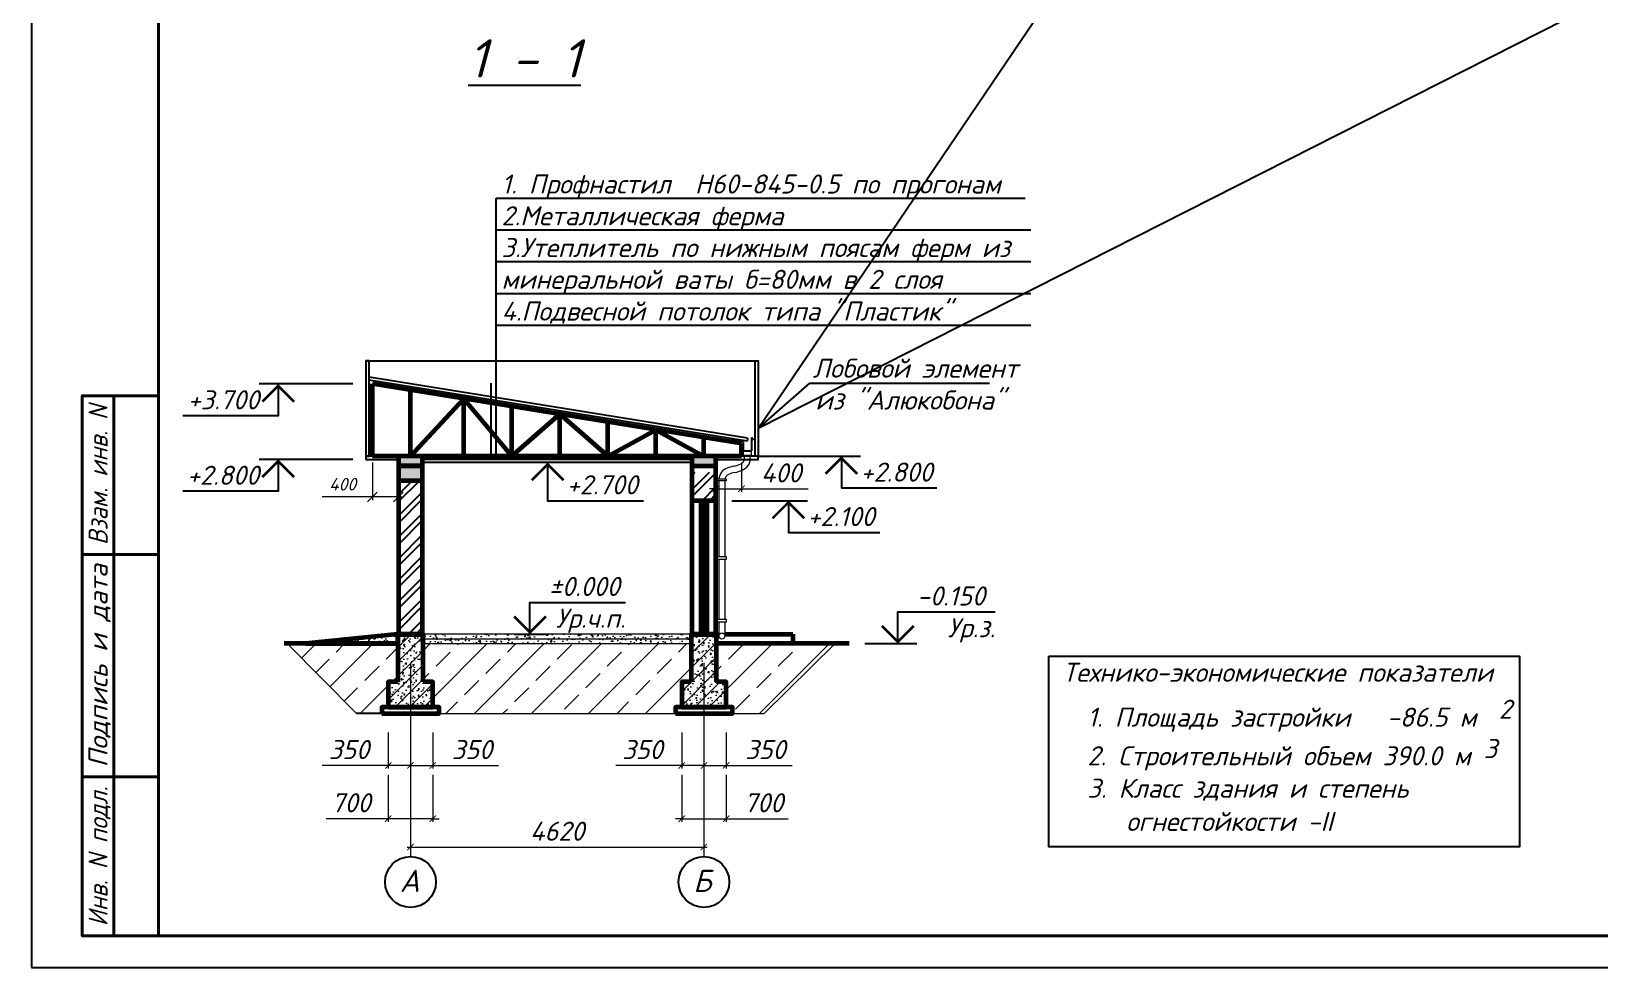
# Model space of a CAD drawing. Extents: x 108150 to 142535, y -18867 to -9422.
# Drawn here: x 133906.3 to 134153.2, y -16848.3 to -16701 of the extents above; entities that cross this region are included whole.
import ezdxf
from ezdxf.enums import TextEntityAlignment as Align

# ---------------------------------------------------------------- set-up
doc = ezdxf.new("R2010")
doc.units = 0
doc.header["$MEASUREMENT"] = 0
doc.header["$PDMODE"] = 32
doc.header["$PDSIZE"] = 0.6
doc.layers.add('1', color=4, linetype='Continuous', lineweight=40)
doc.styles.add('ГОСТ -3', font='isocpeui.ttf', dxfattribs={"height": 3})
doc.styles.add('ГОСТ 300', font='isocpeui.ttf', dxfattribs={"height": 300})
doc.styles.add('ГОСТ-2', font='isocpeui.ttf', dxfattribs={"oblique": 1, "height": 2})
doc.styles.add('ГОСТ-3А', font='isocpeui.ttf', dxfattribs={"height": 3})
doc.styles.add('ГОСТ3', font='isocpeur.ttf', dxfattribs={"oblique": 15, "height": 3})
doc.dimstyles.new('100-2', dxfattribs={"dimscale": 0, "dimtxt": 2, "dimasz": 1.5, "dimexe": 0.5, "dimexo": 1, "dimgap": 1, "dimtad": 1, "dimdec": 0, "dimlfac": 100, "dimdsep": 46, "dimtxsty": 'ГОСТ-2', "dimblk": 'OBLIQUE', "dimcen": 2, "dimdle": 0.5, "dimclrd": 7, "dimclre": 7, "dimclrt": 7, "dimadec": 0, "dimazin": 0, "dimtfac": 1, "dimtdec": 0, "dimtmove": 0, "dimatfit": 3, "dimfxl": 2, "dimlwd": 15, "dimlwe": 15, "dimarcsym": 0})
doc.dimstyles.new('100-3А', dxfattribs={"dimtxt": 3, "dimasz": 1, "dimexe": 0.5, "dimexo": 1, "dimgap": 1, "dimtad": 1, "dimdec": 0, "dimlfac": 100, "dimtxsty": 'ГОСТ -3', "dimblk": 'ARCHTICK', "dimcen": 2.5, "dimdle": 0.5, "dimclrd": 7, "dimclre": 7, "dimclrt": 7, "dimadec": 0, "dimazin": 0, "dimtfac": 1, "dimtdec": 0, "dimtmove": 0, "dimatfit": 0, "dimldrblk": 'DOT', "dimfxl": 1, "dimlwd": 15, "dimlwe": 15, "dimarcsym": 0})
doc.dimstyles.new('м100', dxfattribs={"dimtxt": 2.5, "dimasz": 2.5, "dimexe": 2, "dimexo": 0.625, "dimtad": 1, "dimdec": 0, "dimlfac": 100, "dimtxsty": 'Standard', "dimblk": 'OBLIQUE', "dimcen": -2.5, "dimdle": 2, "dimadec": 0, "dimazin": 0, "dimtfac": 1, "dimtdec": 0, "dimtmove": 0, "dimatfit": 3, "dimfxl": 1, "dimarcsym": 0})
pattern_1 = [(50, (142506.9098, -8053.0336), (2.27730836, -0.19923857), [0.238125, -2.619375]), (355, (142506.9098, -8053.0336), (-0.44053532, 2.38820804), [0.1905, -2.0955]), (100.451, (142507.0996, -8053.0502), (1.83678127, 2.1889586), [0.202375, -2.226125]), (46.1842, (142506.9098, -8052.3986), (3.388488, -0.5255291), [0.3571875, -3.9290625]), (96.6356, (142507.1922, -8052.4424), (2.9675529, 3.09281945), [0.3035625, -3.3391875]), (351.184, (142506.9098, -8052.3986), (2.9675576, 3.092814), [0.28575, -3.14325]), (21, (142507.2273, -8052.5573), (1.895186, -1.27831898), [0.238125, -2.619375]), (326, (142507.2273, -8052.5573), (0.77252535, 2.30234958), [0.1905, -2.0955]), (71.4514, (142507.3852, -8052.6638), (2.66770613, 1.02403572), [0.202375, -2.226125]), (37.5, (142506.9098, -8053.0336), (0.03860754, 1.056937986), [0, -2.0701, 0, -2.12725, 0, -2.1034375]), (7.5, (142506.9098, -8053.0336), (0.83524578, 1.25225719), [0, -1.21285, 0, -2.022475, 0, -0.8016875]), (327.5, (142506.2018, -8053.0336), (1.69488244, -0.0716093), [0, -0.79375, 0, -2.4765, 0, -3.286125]), (317.5, (142505.8843, -8053.0336), (1.85161477, 0.31783114), [0, -1.031875, 0, -1.64465, 0, -2.333625])]
pattern_2 = [(45, (142506.9098, -8053.0336), (-1.12253202, 1.12253202), [])]

# ---------------------------------------------------------------- blocks, each defined once
blk = doc.blocks.new('_ArchTick')
at = {"color": 0, "linetype": 'ByBlock', "const_width": 0.15}
blk.add_lwpolyline([(-0.5, -0.5), (0.5, 0.5)], dxfattribs=at)
blk = doc.blocks.new('*D2786')
at = {"color": 7, "lineweight": 15, "transparency": 16777216}
for p, q in [((133962.53, -16818.02), (133962.53, -16825.4)), ((133969.53, -16818.02), (133969.53, -16825.4)), ((133962.53, -16824.9), (133952.76, -16824.9)), ((133969.53, -16824.9), (133962.53, -16824.9)), ((133969.53, -16824.9), (133970.53, -16824.9))]:
    blk.add_line(p, q, dxfattribs=at)
at = {"layer": 'Defpoints', "color": 0, "lineweight": 0, "transparency": 16777216}
for p in [(133962.53, -16817.02), (133969.53, -16817.02), (133962.53, -16824.9)]:
    blk.add_point(p, dxfattribs=at)
at = {"color": 7, "lineweight": 15, "transparency": 16777216}
blk.add_blockref('_ArchTick', (133962.53, -16824.9), dxfattribs=at)
at = {"color": 7, "lineweight": 15, "transparency": 16777216, "rotation": 180}
blk.add_blockref('_ArchTick', (133969.53, -16824.9), dxfattribs=at)
at = {"color": 7, "lineweight": 25, "transparency": 16777216, "insert": (133956.65, -16822.39), "char_height": 3, "attachment_point": 5, "style": 'ГОСТ-3А'}
blk.add_mtext('700', dxfattribs=at)
blk = doc.blocks.new('_Dot')
at = {"color": 0, "linetype": 'ByBlock', "lineweight": -2}
blk.add_line((-0.5, 0), (-1, 0), dxfattribs=at)
at = {"color": 0, "linetype": 'ByBlock', "const_width": 0.5}
blk.add_lwpolyline([(-0.25, 0, 1), (0.25, 0, 1)], format="xyb", close=True, dxfattribs=at)
blk = doc.blocks.new('*D2788')
at = {"color": 7, "lineweight": 15, "transparency": 16777216}
for p, q in [((134012.23, -16811.35), (134012.23, -16817.02)), ((134015.73, -16811.35), (134015.73, -16817.02)), ((134012.23, -16816.52), (134011.23, -16816.52)), ((134012.23, -16816.52), (134015.73, -16816.52)), ((134015.73, -16816.52), (134026.1, -16816.52))]:
    blk.add_line(p, q, dxfattribs=at)
at = {"layer": 'Defpoints', "color": 0, "lineweight": 0, "transparency": 16777216}
for p in [(134012.23, -16810.35), (134015.73, -16810.35), (134015.73, -16816.52)]:
    blk.add_point(p, dxfattribs=at)
at = {"color": 7, "lineweight": 15, "transparency": 16777216}
blk.add_blockref('_ArchTick', (134012.23, -16816.52), dxfattribs=at)
at = {"color": 7, "lineweight": 15, "transparency": 16777216, "rotation": 180}
blk.add_blockref('_ArchTick', (134015.73, -16816.52), dxfattribs=at)
at = {"color": 7, "lineweight": 25, "transparency": 16777216, "insert": (134021.91, -16814.02), "char_height": 3, "attachment_point": 5, "style": 'ГОСТ-3А'}
blk.add_mtext('350', dxfattribs=at)
blk = doc.blocks.new('*D2789')
at = {"color": 7, "lineweight": 15, "transparency": 16777216}
for p, q in [((134008.73, -16811.35), (134008.73, -16817.02)), ((134012.23, -16811.35), (134012.23, -16817.02)), ((134008.73, -16816.52), (133998.35, -16816.52)), ((134012.23, -16816.52), (134008.73, -16816.52)), ((134012.23, -16816.52), (134013.23, -16816.52))]:
    blk.add_line(p, q, dxfattribs=at)
at = {"layer": 'Defpoints', "color": 0, "lineweight": 0, "transparency": 16777216}
for p in [(134008.73, -16810.35), (134012.23, -16810.35), (134008.73, -16816.52)]:
    blk.add_point(p, dxfattribs=at)
at = {"color": 7, "lineweight": 15, "transparency": 16777216}
blk.add_blockref('_ArchTick', (134008.73, -16816.52), dxfattribs=at)
at = {"color": 7, "lineweight": 15, "transparency": 16777216, "rotation": 180}
blk.add_blockref('_ArchTick', (134012.23, -16816.52), dxfattribs=at)
at = {"color": 7, "lineweight": 25, "transparency": 16777216, "insert": (134002.54, -16814.02), "char_height": 3, "attachment_point": 5, "style": 'ГОСТ-3А'}
blk.add_mtext('350', dxfattribs=at)
blk = doc.blocks.new('*D2790')
at = {"color": 7, "lineweight": 15, "transparency": 16777216}
for p, q in [((134008.73, -16818.02), (134008.73, -16825.4)), ((134015.73, -16818.02), (134015.73, -16825.4)), ((134008.73, -16824.9), (134007.73, -16824.9)), ((134008.73, -16824.9), (134015.73, -16824.9)), ((134015.73, -16824.9), (134025.49, -16824.9))]:
    blk.add_line(p, q, dxfattribs=at)
at = {"layer": 'Defpoints', "color": 0, "lineweight": 0, "transparency": 16777216}
for p in [(134008.73, -16817.02), (134015.73, -16817.02), (134015.73, -16824.9)]:
    blk.add_point(p, dxfattribs=at)
at = {"color": 7, "lineweight": 15, "transparency": 16777216}
blk.add_blockref('_ArchTick', (134008.73, -16824.9), dxfattribs=at)
at = {"color": 7, "lineweight": 15, "transparency": 16777216, "rotation": 180}
blk.add_blockref('_ArchTick', (134015.73, -16824.9), dxfattribs=at)
at = {"color": 7, "lineweight": 25, "transparency": 16777216, "insert": (134021.61, -16822.39), "char_height": 3, "attachment_point": 5, "style": 'ГОСТ-3А'}
blk.add_mtext('700', dxfattribs=at)
blk = doc.blocks.new('*D2931')
at = {"color": 7, "lineweight": 15, "transparency": 16777216}
for p, q in [((134014.13, -16768.85), (134014.13, -16773.48)), ((134018.13, -16768.85), (134018.13, -16773.48)), ((134014.13, -16772.98), (134013.13, -16772.98)), ((134014.13, -16772.98), (134018.13, -16772.98)), ((134018.13, -16772.98), (134028.65, -16772.98))]:
    blk.add_line(p, q, dxfattribs=at)
at = {"layer": 'Defpoints', "color": 0, "lineweight": 0, "transparency": 16777216}
for p in [(134014.13, -16767.85), (134018.13, -16767.85), (134018.13, -16772.98)]:
    blk.add_point(p, dxfattribs=at)
at = {"color": 7, "lineweight": 15, "transparency": 16777216}
blk.add_blockref('_ArchTick', (134014.13, -16772.98), dxfattribs=at)
at = {"color": 7, "lineweight": 15, "transparency": 16777216, "rotation": 180}
blk.add_blockref('_ArchTick', (134018.13, -16772.98), dxfattribs=at)
at = {"color": 7, "lineweight": 25, "transparency": 16777216, "insert": (134024.39, -16770.48), "char_height": 3, "attachment_point": 5, "style": 'ГОСТ-3А'}
blk.add_mtext('400', dxfattribs=at)
blk = doc.blocks.new('_Oblique')
at = {"color": 0, "linetype": 'ByBlock', "lineweight": -2}
blk.add_line((-0.5, -0.5), (0.5, 0.5), dxfattribs=at)
blk = doc.blocks.new('*D2932')
at = {"color": 7, "lineweight": 15, "transparency": 16777216}
for p, q in [((133960.03, -16768.85), (133960.03, -16774.76)), ((133964.13, -16768.85), (133964.13, -16774.76)), ((133960.03, -16774.26), (133952.15, -16774.26)), ((133964.63, -16774.26), (133960.03, -16774.26))]:
    blk.add_line(p, q, dxfattribs=at)
at = {"layer": 'Defpoints', "color": 0, "lineweight": 0, "transparency": 16777216}
for p in [(133960.03, -16767.85), (133964.13, -16767.85), (133960.03, -16774.26)]:
    blk.add_point(p, dxfattribs=at)
at = {"color": 7, "lineweight": 15, "transparency": 16777216, "xscale": 1.5, "yscale": 1.5, "zscale": 1.5, "rotation": 180}
blk.add_blockref('_Oblique', (133960.03, -16774.26), dxfattribs=at)
at = {"color": 7, "lineweight": 15, "transparency": 16777216, "xscale": 1.5, "yscale": 1.5, "zscale": 1.5}
blk.add_blockref('_Oblique', (133964.13, -16774.26), dxfattribs=at)
at = {"color": 7, "lineweight": 15, "transparency": 16777216, "insert": (133955.34, -16772.26), "char_height": 2, "attachment_point": 5, "style": 'ГОСТ-2'}
blk.add_mtext('400', dxfattribs=at)
blk = doc.blocks.new('*D2791')
at = {"color": 7, "lineweight": 15, "transparency": 16777216}
for p, q in [((133966.03, -16811.35), (133966.03, -16817.02)), ((133969.53, -16811.35), (133969.53, -16817.02)), ((133966.03, -16816.52), (133965.03, -16816.52)), ((133966.03, -16816.52), (133969.53, -16816.52)), ((133969.53, -16816.52), (133979.9, -16816.52))]:
    blk.add_line(p, q, dxfattribs=at)
at = {"layer": 'Defpoints', "color": 0, "lineweight": 0, "transparency": 16777216}
for p in [(133966.03, -16810.35), (133969.53, -16810.35), (133969.53, -16816.52)]:
    blk.add_point(p, dxfattribs=at)
at = {"color": 7, "lineweight": 15, "transparency": 16777216}
blk.add_blockref('_ArchTick', (133966.03, -16816.52), dxfattribs=at)
at = {"color": 7, "lineweight": 15, "transparency": 16777216, "rotation": 180}
blk.add_blockref('_ArchTick', (133969.53, -16816.52), dxfattribs=at)
at = {"color": 7, "lineweight": 25, "transparency": 16777216, "insert": (133975.71, -16814.02), "char_height": 3, "attachment_point": 5, "style": 'ГОСТ-3А'}
blk.add_mtext('350', dxfattribs=at)
blk = doc.blocks.new('*D2792')
at = {"color": 7, "lineweight": 15, "transparency": 16777216}
for p, q in [((133962.53, -16811.35), (133962.53, -16817.02)), ((133966.03, -16811.35), (133966.03, -16817.02)), ((133962.53, -16816.52), (133952.15, -16816.52)), ((133966.03, -16816.52), (133962.53, -16816.52)), ((133966.03, -16816.52), (133967.03, -16816.52))]:
    blk.add_line(p, q, dxfattribs=at)
at = {"layer": 'Defpoints', "color": 0, "lineweight": 0, "transparency": 16777216}
for p in [(133962.53, -16810.35), (133966.03, -16810.35), (133962.53, -16816.52)]:
    blk.add_point(p, dxfattribs=at)
at = {"color": 7, "lineweight": 15, "transparency": 16777216}
blk.add_blockref('_ArchTick', (133962.53, -16816.52), dxfattribs=at)
at = {"color": 7, "lineweight": 15, "transparency": 16777216, "rotation": 180}
blk.add_blockref('_ArchTick', (133966.03, -16816.52), dxfattribs=at)
at = {"color": 7, "lineweight": 25, "transparency": 16777216, "insert": (133956.34, -16814.02), "char_height": 3, "attachment_point": 5, "style": 'ГОСТ-3А'}
blk.add_mtext('350', dxfattribs=at)
blk = doc.blocks.new('A$C114E0670')
at = {"color": 7, "lineweight": 25}
blk.add_lwpolyline([(0, 0), (74.08, 0), (74.08, -30.05), (0, -30.05)], close=True, dxfattribs=at)
at = {"color": 7, "style": 'ГОСТ -3'}
for s, p in [('Технико-экономические показатели', (2.17, -4.06)), ('2', (70.83, -9.87)), ('1. Площадь застройки   -86.5 м', (6.06, -11.12)), ('2. Строительный объем 390.0 м', (6.06, -17.2)), ('3', (68.46, -16.06)), ('3. Класс здания и степень', (6.06, -22.3)), (' огнестойкости -II', (10.28, -27.53))]:
    blk.add_text(s, height=3, dxfattribs=at).set_placement(p)

msp = doc.modelspace()

# ---------------------------------------------------------------- hatches: boundary and pattern name
at = {"lineweight": 15}
h = msp.add_hatch(color=7, dxfattribs=at)
h.set_gradient(color1=(173, 173, 173), color2=(140, 140, 140), one_color=1, tint=0.55)
h.paths.add_polyline_path([(133967.9272, -16767.8531), (133964.1272, -16767.8531), (133964.1272, -16771.6531), (133967.9272, -16771.6531)])
h = msp.add_hatch(color=7, dxfattribs=at)
h.set_gradient(color1=(173, 173, 173), color2=(140, 140, 140), one_color=1, tint=0.55)
h.paths.add_polyline_path([(134014.1272, -16769.3531), (134014.1272, -16767.8531), (134010.3272, -16767.8531), (134010.3272, -16769.3531)])
at = {"lineweight": 25}
h = msp.add_hatch(dxfattribs=at)
h.set_pattern_fill('ANSI32', scale=0.25, style=0)
h.set_pattern_definition([(45, (140640.3522, -11220.7318), (-1.683798, 1.683798), []), (45, (140641.4747, -11220.7318), (-1.683798, 1.683798), [])])
h.paths.add_polyline_path([(134010.3272, -16774.8531), (134014.1272, -16774.8531), (134014.1272, -16770.3531), (134010.3272, -16770.3531)])
h = msp.add_hatch(dxfattribs=at)
h.set_pattern_fill('ANSI32', scale=0.25, style=0)
h.set_pattern_definition([(45, (140631.9522, -11220.7318), (-1.683798, 1.683798), []), (45, (140633.0747, -11220.7318), (-1.683798, 1.683798), [])])
h.paths.add_polyline_path([(133967.9272, -16771.6531), (133964.1272, -16771.6531), (133964.1272, -16795.8531), (133967.9272, -16795.8531)])
at = {"lineweight": 15}
h = msp.add_hatch(dxfattribs=at)
h.set_pattern_fill('AR-CONC', color=116, scale=0.0125, style=0)
h.set_pattern_definition([(50, (142506.9098, -8050.0336), (2.27730836, -0.19923857), [0.238125, -2.619375]), (355, (142506.9098, -8050.0336), (-0.44053532, 2.38820804), [0.1905, -2.0955]), (100.451, (142507.0996, -8050.0502), (1.83678127, 2.1889586), [0.202375, -2.226125]), (46.1842, (142506.9098, -8049.3986), (3.388488, -0.5255291), [0.3571875, -3.9290625]), (96.6356, (142507.1922, -8049.4424), (2.9675529, 3.09281945), [0.3035625, -3.3391875]), (351.184, (142506.9098, -8049.3986), (2.9675576, 3.092814), [0.28575, -3.14325]), (21, (142507.2273, -8049.5573), (1.895186, -1.27831898), [0.238125, -2.619375]), (326, (142507.2273, -8049.5573), (0.77252535, 2.30234958), [0.1905, -2.0955]), (71.4514, (142507.3852, -8049.6638), (2.66770613, 1.02403572), [0.202375, -2.226125]), (37.5, (142506.9098, -8050.0336), (0.03860754, 1.056937986), [0, -2.0701, 0, -2.12725, 0, -2.1034375]), (7.5, (142506.9098, -8050.0336), (0.83524578, 1.25225719), [0, -1.21285, 0, -2.022475, 0, -0.8016875]), (327.5, (142506.2018, -8050.0336), (1.69488244, -0.0716093), [0, -0.79375, 0, -2.4765, 0, -3.286125]), (317.5, (142505.8843, -8050.0336), (1.85161477, 0.31783114), [0, -1.031875, 0, -1.64465, 0, -2.333625])])
h.paths.add_polyline_path([(133964.0272, -16797.3531), (133964.0272, -16795.8531), (133949.5742, -16797.3531), (133952.0272, -16797.3531)])
h = msp.add_hatch(color=116, dxfattribs=at)
h.set_gradient(color1=(132, 132, 132), color2=(145, 145, 145), one_color=1, tint=0.57)
h.paths.add_polyline_path([(133968.0272, -16796.1531), (133968.0272, -16795.8531), (133964.0272, -16795.8531), (133964.0272, -16796.1531)])
h = msp.add_hatch(dxfattribs=at)
h.set_pattern_fill('AR-CONC', color=116, scale=0.0125, style=0)
h.set_pattern_definition(pattern_1)
h.paths.add_polyline_path([(133968.0272, -16795.8531), (133968.0272, -16796.6031), (134010.2272, -16796.6031), (134010.2272, -16795.8531)])
h = msp.add_hatch(color=116, dxfattribs=at)
h.set_gradient(color1=(132, 132, 132), color2=(145, 145, 145), one_color=1, tint=0.57)
h.paths.add_polyline_path([(134014.2272, -16796.1531), (134014.2272, -16795.8531), (134010.2272, -16795.8531), (134010.2272, -16796.1531)])
h = msp.add_hatch(dxfattribs=at)
h.set_pattern_fill('ANSI33', color=116, style=0)
h.set_pattern_definition([(45, (142506.91, -8053.0336), (-4.490128, 4.490128), []), (45, (142511.4, -8053.0336), (-4.490128, 4.490128), [3.175, -1.5875])])
h.paths.add_polyline_path([(134007.7272, -16808.3531), (134007.7272, -16807.3531), (134008.7272, -16807.3531), (134008.7272, -16803.3531), (134010.2272, -16803.3531), (134010.2272, -16797.3531), (133968.0272, -16797.3531), (133968.0272, -16803.3531), (133969.5272, -16803.3531), (133969.5272, -16807.3531), (133970.5272, -16807.3531), (133970.5272, -16808.3531)])
h.paths.add_polyline_path([(134021.7272, -16808.3531), (134032.8716, -16797.3531), (134014.2272, -16797.3531), (134014.2272, -16803.3531), (134015.7272, -16803.3531), (134015.7272, -16807.3531), (134016.7272, -16807.3531), (134016.7272, -16808.3531)])
h.paths.add_polyline_path([(133962.5272, -16803.3531), (133964.0272, -16803.3531), (133964.0272, -16797.3531), (133949.0448, -16797.3531), (133946.5918, -16797.3531), (133957.5272, -16808.3531), (133961.5272, -16808.3531), (133961.5272, -16807.3531), (133962.5272, -16807.3531)])
h = msp.add_hatch(dxfattribs=at)
h.set_pattern_fill('AR-CONC', color=116, scale=0.0125, style=0)
h.set_pattern_definition(pattern_1)
h.paths.add_polyline_path([(133969.5272, -16803.3531), (133968.0272, -16803.3531), (133968.0272, -16796.1531), (133964.0272, -16796.1531), (133964.0272, -16803.3531), (133962.5272, -16803.3531), (133962.5272, -16807.3531), (133969.5272, -16807.3531)])
h = msp.add_hatch(dxfattribs=at)
h.set_pattern_fill('ANSI31', color=116, scale=0.5, style=0)
h.set_pattern_definition(pattern_2)
h.paths.add_polyline_path([(133969.5272, -16803.3531), (133968.0272, -16803.3531), (133968.0272, -16796.1531), (133964.0272, -16796.1531), (133964.0272, -16803.3531), (133962.5272, -16803.3531), (133962.5272, -16807.3531), (133969.5272, -16807.3531)])
h = msp.add_hatch(dxfattribs=at)
h.set_pattern_fill('AR-CONC', color=116, scale=0.0125, style=0)
h.set_pattern_definition(pattern_1)
h.paths.add_polyline_path([(134010.2272, -16797.3531), (134010.2272, -16796.6031), (133968.0272, -16796.6031), (133968.0272, -16797.3531)])
h = msp.add_hatch(dxfattribs=at)
h.set_pattern_fill('AR-CONC', color=116, scale=0.0125, style=0)
h.set_pattern_definition(pattern_1)
h.paths.add_polyline_path([(134014.2272, -16796.1531), (134010.2272, -16796.1531), (134010.2272, -16803.3531), (134008.7272, -16803.3531), (134008.7272, -16807.3531), (134015.7272, -16807.3531), (134015.7272, -16803.3531), (134014.2272, -16803.3531)])
h = msp.add_hatch(dxfattribs=at)
h.set_pattern_fill('ANSI31', color=116, scale=0.5, style=0)
h.set_pattern_definition(pattern_2)
h.paths.add_polyline_path([(134014.2272, -16796.1531), (134010.2272, -16796.1531), (134010.2272, -16803.3531), (134008.7272, -16803.3531), (134008.7272, -16807.3531), (134015.7272, -16807.3531), (134015.7272, -16803.3531), (134014.2272, -16803.3531)])

# ---------------------------------------------------------------- linework, layer by layer
at = {"color": 0}
for p, q in [((133979.5049, -16768.5013, -754.4947), (133979.5049, -16727.231, -754.4947)), ((133979.5049, -16727.231, -754.4947), (134062.8003, -16727.231, -754.4947)), ((133979.5049, -16732.231, -754.4947), (134063.7039, -16732.231, -754.4947)), ((133979.5049, -16737.231, -754.4947), (134063.7039, -16737.231, -754.4947)), ((133979.5049, -16742.231, -754.4947), (134063.7039, -16742.231, -754.4947)), ((133979.5049, -16747.231, -754.4947), (134063.7039, -16747.231, -754.4947))]:
    msp.add_line(p, q, dxfattribs=at)
at = {"color": 7, "lineweight": 25}
for p, q in [((133959.0272, -16752.8531, -754.4947), (134020.7877, -16752.8531, -754.4947)), ((134019.0877, -16765.008, -754.4947), (133959.5272, -16755.4015, -754.4947)), ((134019.0091, -16765.4954, -754.4947), (133959.5272, -16755.9015, -754.4947)), ((134018.3877, -16765.6059, -754.4947), (134016.6016, -16765.3179, -754.4947)), ((134018.3877, -16765.6059, -754.4947), (134018.3877, -16767.0059, -754.4947)), ((134019.0877, -16765.008, -754.4947), (134019.0091, -16765.4954, -754.4947)), ((134019.7877, -16767.0059, -754.4947), (134019.7877, -16764.906, -754.4947)), ((134019.7877, -16764.906, -754.4947), (134020.0463, -16765.2995, -754.4947)), ((133985.1279, -16767.8531, -754.4947), (133990.6279, -16767.8531, -754.4947)), ((134018.3877, -16767.0059, -754.4947), (134019.7877, -16767.0059, -754.4947)), ((133982.3301, -16795.8531, -754.4947), (133987.8301, -16795.8531, -754.4947)), ((133961.5272, -16808.3531, -754.4947), (133957.5272, -16808.3531, -754.4947))]:
    msp.add_line(p, q, dxfattribs=at)
at = {"color": 0, "lineweight": 25}
msp.add_line((133978.7219, -16768.5013, -754.4947), (133978.7219, -16756.3513, -754.4947), dxfattribs=at)
at = {"color": 7, "lineweight": 40}
for p, q in [((133914.3475, -16843.334, -754.4947), (133914.3475, -16758.334, -754.4947)), ((133926.3475, -16758.334, -754.4947), (133914.3475, -16758.334, -754.4947)), ((133919.3475, -16843.334, -754.4947), (133919.3475, -16758.334, -754.4947)), ((133926.3475, -16783.334, -754.4947), (133914.3475, -16783.334, -754.4947)), ((133926.3475, -16818.334, -754.4947), (133914.3475, -16818.334, -754.4947)), ((133926.3475, -16843.334, -754.4947), (133914.3475, -16843.334, -754.4947))]:
    msp.add_line(p, q, dxfattribs=at)
at = {"color": 116, "lineweight": 25}
for p, q in [((133956.9589, -16756.4822, -754.4947), (133942.2034, -16756.4822, -754.4947)), ((133956.9589, -16768.3531, -754.4947), (133942.2034, -16768.3531, -754.4947)), ((134010.3272, -16768.3531, -754.4947), (133967.9272, -16768.3531, -754.4947)), ((134020.6272, -16767.8531, -754.4947), (134036.8768, -16767.8531, -754.4947)), ((134010.3272, -16768.8531, -754.4947), (133967.9272, -16768.8531, -754.4947)), ((134016.6272, -16774.8531, -754.4947), (134028.5231, -16774.8531, -754.4947)), ((134037.5735, -16797.3531, -754.4947), (134045.7635, -16797.3531, -754.4947))]:
    msp.add_line(p, q, dxfattribs=at)
at = {"color": 7, "lineweight": 60}
for p, q in [((134018.1272, -16765.8531, -754.4947), (133960.0272, -16756.4822, -754.4947)), ((133960.0272, -16767.8531, -754.4947), (133960.0272, -16756.4822, -754.4947)), ((133966.0272, -16767.8531, -754.4947), (133966.0272, -16757.4499, -754.4947)), ((133966.0272, -16767.8531, -754.4947), (133974.4272, -16758.8047, -754.4947)), ((133974.4272, -16767.8531, -754.4947), (133974.4272, -16758.8047, -754.4947)), ((133974.4272, -16758.8047, -754.4947), (133981.9872, -16767.8531, -754.4947)), ((133981.9872, -16767.8531, -754.4947), (133981.9872, -16760.0241, -754.4947)), ((133981.9872, -16767.8531, -754.4947), (133989.5472, -16761.2435, -754.4947)), ((133989.5472, -16767.8531, -754.4947), (133989.5472, -16761.2435, -754.4947)), ((133989.5472, -16761.2435, -754.4947), (133997.1072, -16767.8531, -754.4947)), ((133997.1072, -16767.8531, -754.4947), (133997.1072, -16762.4628, -754.4947)), ((133997.1072, -16767.8531, -754.4947), (134004.6672, -16763.6822, -754.4947)), ((134004.6672, -16767.8531, -754.4947), (134004.6672, -16763.6822, -754.4947)), ((134004.6672, -16763.6822, -754.4947), (134012.2272, -16767.8531, -754.4947)), ((134012.2272, -16767.8531, -754.4947), (134012.2272, -16764.9015, -754.4947)), ((134018.1272, -16767.8531, -754.4947), (134018.1272, -16765.8531, -754.4947)), ((134018.1272, -16767.8531, -754.4947), (133960.0272, -16767.8531, -754.4947))]:
    msp.add_line(p, q, dxfattribs=at)
at = {"color": 116, "lineweight": 15}
for p, q in [((133964.1272, -16767.8531, -754.4947), (133960.0272, -16767.8531, -754.4947)), ((133957.5272, -16808.3531, -754.4947), (133946.5918, -16797.3531, -754.4947)), ((134021.7272, -16808.3531, -754.4947), (134032.8716, -16797.3531, -754.4947)), ((133957.5272, -16808.3531, -754.4947), (134021.7272, -16808.3531, -754.4947))]:
    msp.add_line(p, q, dxfattribs=at)
at = {"color": 7, "lineweight": 15}
for p, q in [((133967.9272, -16767.8531, -754.4947), (133964.1272, -16767.8531, -754.4947)), ((134014.1272, -16767.8531, -754.4947), (134010.3272, -16767.8531, -754.4947)), ((133967.9272, -16795.8531, -754.4947), (133967.9272, -16782.5601, -754.4947)), ((133964.1272, -16795.8531, -754.4947), (133967.9272, -16795.8531, -754.4947)), ((134010.3272, -16795.8531, -754.4947), (133968.0272, -16795.8531, -754.4947)), ((134010.3272, -16795.8531, -754.4947), (134014.1272, -16795.8531, -754.4947)), ((133968.0272, -16796.6031, -754.4947), (134010.2272, -16796.6031, -754.4947)), ((133968.0272, -16797.3531, -754.4947), (134010.2272, -16797.3531, -754.4947)), ((133966.0272, -16800.3531, -754.4947), (133966.0272, -16830.8531, -754.4947)), ((134012.2272, -16800.3531, -754.4947), (134012.2272, -16830.8531, -754.4947))]:
    msp.add_line(p, q, dxfattribs=at)
at = {"color": 116, "lineweight": 60}
for p, q in [((133964.1272, -16767.8531, -754.4947), (133964.1272, -16795.8531, -754.4947)), ((133967.9272, -16795.8531, -754.4947), (133967.9272, -16767.8531, -754.4947)), ((134010.3272, -16767.8531, -754.4947), (134010.3272, -16795.8531, -754.4947)), ((134014.1272, -16795.8531, -754.4947), (134014.1272, -16767.8531, -754.4947)), ((134012.2272, -16774.8531, -754.4947), (134012.2272, -16795.8531, -754.4947)), ((134014.2272, -16795.8531, -754.4947), (134014.5796, -16795.8531, -754.4947)), ((134015.5229, -16795.8531, -754.4947), (134026.2272, -16795.8531, -754.4947)), ((134026.2272, -16795.8531, -754.4947), (134026.2272, -16797.3531, -754.4947)), ((133964.0272, -16797.3531, -754.4947), (133946.1272, -16797.3531, -754.4947)), ((134035.0735, -16797.3531, -754.4947), (134014.2272, -16797.3531, -754.4947))]:
    msp.add_line(p, q, dxfattribs=at)
at = {"color": 7, "lineweight": 20}
for p, q in [((134018.5857, -16767.7606, -754.4947), (134018.5857, -16768.2306, -754.4947)), ((134019.5292, -16768.2306, -754.4947), (134019.5292, -16767.7606, -754.4947)), ((134014.5785, -16771.7302, -754.4947), (134014.5789, -16783.6331, -754.4947)), ((134015.5218, -16771.7302, -754.4947), (134015.5222, -16783.6331, -754.4947)), ((134014.579, -16784.1134, -754.4947), (134014.5796, -16793.5169, -700.4412)), ((134015.5224, -16784.1134, -754.4947), (134015.523, -16793.5169, -700.4412)), ((134014.5779, -16793.9971, -700.4412), (134014.5779, -16796.1529, -700.4412)), ((134015.5212, -16793.9971, -700.4412), (134015.5212, -16796.1529, -700.4412))]:
    msp.add_line(p, q, dxfattribs=at)
at = {"color": 0, "lineweight": -3, "elevation": -754.4947}
msp.add_lwpolyline([(133906.3475, -16848.334), (134536.3475, -16848.334), (134536.3475, -16551.334), (133906.3475, -16551.334)], close=True, dxfattribs=at)
at = {"color": 7, "lineweight": 40, "elevation": -754.4947}
for points in [[(133926.3475, -16843.334), (134531.3475, -16843.334), (134531.3475, -16556.334), (133926.3475, -16556.334)], [(133926.3475, -16843.334), (133914.3475, -16843.334), (133914.3475, -16758.334), (133926.3475, -16758.334)]]:
    msp.add_lwpolyline(points, close=True, dxfattribs=at)
at = {"color": 7, "lineweight": 25, "elevation": -754.4947}
for points in [[(133959.0272, -16767.8531), (133959.5272, -16767.8531), (133959.5272, -16752.8531), (133959.0272, -16752.8531)], [(134020.7877, -16767.8531), (134020.2877, -16767.8531), (134020.2877, -16752.8531), (134020.7877, -16752.8531)], [(133959.0272, -16768.3531), (133964.1272, -16768.3531), (133964.1272, -16767.8531), (133959.0272, -16767.8531)], [(134014.1272, -16768.3531), (134020.7877, -16768.3531), (134020.7877, -16767.8531), (134014.1272, -16767.8531)]]:
    msp.add_lwpolyline(points, close=True, dxfattribs=at)
at = {"color": 116, "lineweight": 25, "elevation": -754.4947}
for points in [[(133945.2034, -16756.4822), (133945.2034, -16761.4822), (133930.192, -16761.4822)], [(133945.2034, -16768.3531), (133945.2034, -16773.3531), (133930.192, -16773.3531)], [(134033.8768, -16767.8531), (134033.8768, -16772.8531), (134048.8881, -16772.8531)], [(134025.5231, -16774.8531), (134025.5231, -16779.8531), (134039.9118, -16779.8531)], [(134042.7635, -16797.3531), (134042.7635, -16792.3531), (134058.084, -16792.3531)]]:
    msp.add_lwpolyline(points, dxfattribs=at)
for points in [[(133947.7034, -16759.265, 0.4, 0.4, 0), (133945.2034, -16756.765, 0.4, 0.4, 0), (133942.7034, -16759.265, 0.4, 0.4, 0)], [(133947.7034, -16771.1359, 0.4, 0.4, 0), (133945.2034, -16768.6359, 0.4, 0.4, 0), (133942.7034, -16771.1359, 0.4, 0.4, 0)], [(134031.3768, -16770.6359, 0.4, 0.4, 0), (134033.8768, -16768.1359, 0.4, 0.4, 0), (134036.3768, -16770.6359, 0.4, 0.4, 0)], [(134023.0231, -16777.6359, 0.4, 0.4, 0), (134025.5231, -16775.1359, 0.4, 0.4, 0), (134028.0231, -16777.6359, 0.4, 0.4, 0)], [(134040.2635, -16794.5703, 0.4, 0.4, 0), (134042.7635, -16797.0703, 0.4, 0.4, 0), (134045.2635, -16794.5703, 0.4, 0.4, 0)]]:
    msp.add_lwpolyline(points, format="xyseb", dxfattribs=at)
at = {"color": 7, "lineweight": 15, "elevation": -754.4947}
for points in [[(133964.1272, -16771.6531), (133967.9272, -16771.6531), (133967.9272, -16767.8531), (133964.1272, -16767.8531)], [(134010.3272, -16769.3531), (134014.1272, -16769.3531), (134014.1272, -16767.8531), (134010.3272, -16767.8531)]]:
    msp.add_lwpolyline(points, close=True, dxfattribs=at)
at = {"color": 116, "lineweight": 60, "elevation": -754.4947}
for points in [[(133964.1272, -16769.3531), (133967.9272, -16769.3531), (133967.9272, -16767.8531), (133964.1272, -16767.8531)], [(134010.3272, -16769.3531), (134014.1272, -16769.3531), (134014.1272, -16767.8531), (134010.3272, -16767.8531)], [(133964.1272, -16771.6531), (133967.9272, -16771.6531), (133967.9272, -16769.3531), (133964.1272, -16769.3531)], [(134010.3272, -16795.8531), (134014.1272, -16795.8531), (134014.1272, -16774.8531), (134010.3272, -16774.8531)], [(134011.7272, -16795.8531), (134012.7272, -16795.8531), (134012.7272, -16774.8531), (134011.7272, -16774.8531)], [(133952.0272, -16797.3531), (133964.0272, -16797.3531), (133964.0272, -16795.8531), (133949.5742, -16797.3531)], [(133961.5272, -16808.3531), (133970.5272, -16808.3531), (133970.5272, -16807.3531), (133961.5272, -16807.3531)], [(134007.7272, -16808.3531), (134016.7272, -16808.3531), (134016.7272, -16807.3531), (134007.7272, -16807.3531)]]:
    msp.add_lwpolyline(points, close=True, dxfattribs=at)
at = {"color": 0, "linetype": 'ByBlock', "lineweight": 20, "elevation": -754.4947}
for points in [[(134018.4522, -16767.0059), (134019.6617, -16767.0059), (134019.6617, -16767.7606), (134018.4522, -16767.7606)], [(134015.7415, -16771.7302), (134014.1272, -16771.7302), (134014.1272, -16771.4273), (134015.7415, -16771.4273)]]:
    msp.add_lwpolyline(points, close=True, dxfattribs=at)
at = {"color": 7, "lineweight": 25, "elevation": -754.4947}
for points in [[(133985.1279, -16771.6359, 0.4, 0.4, 0), (133987.6279, -16769.1359, 0.4, 0.4, 0), (133990.1279, -16771.6359, 0.4, 0.4, 0)], [(133982.3301, -16793.0703, 0.4, 0.4, 0), (133984.8301, -16795.5703, 0.4, 0.4, 0), (133987.3301, -16793.0703, 0.4, 0.4, 0)]]:
    msp.add_lwpolyline(points, format="xyseb", dxfattribs=at)
for points in [[(133987.6279, -16769.1359), (133987.6279, -16774.8531), (134002.6923, -16774.8531)], [(133984.8301, -16795.8531), (133984.8301, -16790.8531), (133999.8938, -16790.8531)]]:
    msp.add_lwpolyline(points, dxfattribs=at)
at = {"color": 7, "lineweight": 20, "elevation": -754.4947}
for points in [[(134014.1272, -16783.6331), (134015.745, -16783.6331), (134015.745, -16784.1134), (134014.1272, -16784.1134)], [(134014.2272, -16793.5169), (134015.7444, -16793.5169), (134015.7444, -16793.9971), (134014.2272, -16793.9971)]]:
    msp.add_lwpolyline(points, close=True, dxfattribs=at)
at = {"color": 116, "lineweight": 60, "elevation": -754.4947}
for points in [[(133968.0272, -16803.3531), (133968.0272, -16795.8531), (133964.0272, -16795.8531), (133964.0272, -16803.3531)], [(134014.2272, -16803.3531), (134014.2272, -16795.8531), (134010.2272, -16795.8531), (134010.2272, -16803.3531)], [(133964.0272, -16803.3531), (133962.5272, -16803.3531), (133962.5272, -16807.3531), (133969.5272, -16807.3531), (133969.5272, -16803.3531), (133968.0272, -16803.3531)], [(134010.2272, -16803.3531), (134008.7272, -16803.3531), (134008.7272, -16807.3531), (134015.7272, -16807.3531), (134015.7272, -16803.3531), (134014.2272, -16803.3531)]]:
    msp.add_lwpolyline(points, dxfattribs=at)
at = {"color": 116, "lineweight": 15, "elevation": -754.4947}
for points in [[(133964.0272, -16796.1531), (133968.0272, -16796.1531), (133968.0272, -16795.8531), (133964.0272, -16795.8531)], [(134010.2272, -16796.1531), (134014.2272, -16796.1531), (134014.2272, -16795.8531), (134010.2272, -16795.8531)]]:
    msp.add_lwpolyline(points, close=True, dxfattribs=at)
at = {"color": 7, "lineweight": 20}
msp.add_circle((134015.0495, -16796.1529, -700.4412), 0.4717, dxfattribs=at)
at = {"color": 7, "lineweight": 25}
for centre in [(133966.0272, -16834.8531, -754.4947), (134012.2272, -16834.8531, -754.4947)]:
    msp.add_circle(centre, 4, dxfattribs=at)
at = {"color": 7, "lineweight": 20}
for centre, radius, start, end in [((134017.74, -16768.2681, -754.4947), 0.8465, 289.445034, 2.53716), ((134017.6074, -16768.2306, -754.4947), 1.9218, 289.573493, 359.99999), ((134016.5202, -16771.546, -754.4947), 1.9218, 109.573493, 176.459015), ((134016.3855, -16771.5064, -754.4947), 0.8438, 109.356124, 174.620522), ((134017.8197, -16774.6054, -754.4947), 5.2436, 99.66573, 111.753511), ((134017.861, -16775.0328, -754.4947), 4.6653, 99.532428, 112.100327), ((134014.9447, -16761.832, -754.4947), 7.8616, 284.697122, 293.041952), ((134015.1742, -16762.807, -754.4947), 7.8616, 284.092675, 293.041952)]:
    msp.add_arc(centre, radius, start, end, dxfattribs=at)

# ---------------------------------------------------------------- block references
at = {"color": 116, "lineweight": 25}
msp.add_blockref('A$C114E0670', (134066.5313, -16799.3012, -754.4947), dxfattribs=at)

# ---------------------------------------------------------------- texts
at = {"color": 7, "lineweight": 25, "style": 'ГОСТ-3А'}
msp.add_text('%%u1 - 1', height=6, dxfattribs=at).set_placement((133983.9842, -16708.255, -754.4947), align=Align.CENTER)
at = {"color": 0, "style": 'ГОСТ -3'}
for s, p in [('1. Профнастил  Н60-845-0.5 по прогонам ', (133980.3618, -16726.5203, -754.4947)), ('2.Металлическая ферма ', (133980.3618, -16731.5203, -754.4947)), ('3.Утеплитель по нижным поясам ферм из ', (133980.3618, -16736.5203, -754.4947)), ('минеральной ваты б=80мм в 2 слоя', (133980.3618, -16741.5203, -754.4947)), ('4.Подвесной потолок типа "Пластик" ', (133980.3618, -16746.5203, -754.4947)), ('Лобовой элемент', (134029.3388, -16755.506, -754.4947)), ('из "Алюкобона"', (134029.7582, -16760.5211, -754.4947))]:
    msp.add_text(s, height=3, dxfattribs=at).set_placement(p)
at = {"color": 116, "lineweight": 25, "style": 'ГОСТ -3'}
for s, p in [('+3.700', (133942.2034, -16760.4822, -754.4947)), ('+2.800', (133942.2034, -16772.3531, -754.4947))]:
    msp.add_text(s, height=3, dxfattribs=at).set_placement(p, align=Align.RIGHT)
at = {"color": 7, "lineweight": 40, "style": 'ГОСТ3', "oblique": 15}
for s, width, p, p2 in [('Взам. инв. N', 0.946237, (133918.3475, -16781.834, -754.4947), (133918.3475, -16759.834, -754.4947)), ('Подпись и дата', 1.066667, (133918.3475, -16816.834, -754.4947), (133918.3475, -16784.834, -754.4947)), ('Инв. N подл.', 0.964912, (133918.3475, -16841.834, -754.4947), (133918.3475, -16819.834, -754.4947))]:
    msp.add_text(s, height=3, rotation=90, dxfattribs=dict(at, width=width)).set_placement(p, p2, align=Align.FIT)
at = {"color": 7, "lineweight": 25, "style": 'ГОСТ-3А'}
for s, p in [('+2.700', (133990.6279, -16773.8531, -754.4947)), ('%%P0.000', (133987.8301, -16789.8531, -754.4947))]:
    msp.add_text(s, height=3, dxfattribs=at).set_placement(p)
at = {"color": 116, "lineweight": 25, "style": 'ГОСТ -3'}
for s, p in [('+2.800', (134036.8768, -16771.8531, -754.4947)), ('+2.100', (134028.5231, -16778.8531, -754.4947)), ('-0.150', (134045.7635, -16791.3531, -754.4947))]:
    msp.add_text(s, height=3, dxfattribs=at).set_placement(p)
at = {"color": 7, "lineweight": 25, "style": 'ГОСТ-3А'}
msp.add_text('Ур.ч.п.', height=3, dxfattribs=at).set_placement((133999.8938, -16791.8531, -754.4947), align=Align.TOP_RIGHT)
at = {"color": 116, "lineweight": 25, "style": 'ГОСТ -3'}
msp.add_text('Ур.з.', height=3, dxfattribs=at).set_placement((134058.084, -16793.3531, -754.4947), align=Align.TOP_RIGHT)
at = {"color": 7, "style": 'ГОСТ 300'}
for s, p in [('А', (133964.3344, -16836.4219, -754.4947)), ('Б', (134010.5344, -16836.4219, -754.4947))]:
    msp.add_text(s, height=3.5, dxfattribs=at).set_placement(p)

# ---------------------------------------------------------------- dimensions: what is measured, and where the dimension line sits
at = {"color": 116, "lineweight": 15}
dim = msp.add_linear_dim(base=(133960.0272, -16774.2556, -754.4947), p1=(133964.1272, -16767.8531, -754.4947), p2=(133960.0272, -16767.8531, -754.4947), text='400', dimstyle='100-2', override={"dimscale": 1}, dxfattribs=at)
dim.commit()
dim.dimension.update_dxf_attribs({"geometry": '*D2932', "text_midpoint": (133955.3363, -16772.2556, -754.4947)})
at = {"color": 7, "lineweight": 25}
for base, p1, p2, picture, middle in [((134018.1272, -16772.9752, -754.4947), (134014.1272, -16767.8531, -754.4947), (134018.1272, -16767.8531, -754.4947), '*D2931', (134024.3874, -16770.4752, -754.4947)), ((133962.5272, -16824.9045, -754.4947), (133969.5272, -16817.0191, -754.4947), (133962.5272, -16817.0191, -754.4947), '*D2786', (133956.6454, -16822.3852, -754.4947))]:
    dim = msp.add_linear_dim(base=base, p1=p1, p2=p2, dimstyle='100-3А', override={"dimtxsty": 'ГОСТ-3А', "dimfxl": 1.25}, dxfattribs=at)
    dim.commit()
    dim.dimension.update_dxf_attribs({"geometry": picture, "text_midpoint": middle})
for base, p1, p2, picture, middle in [((133962.5272, -16816.5191, -754.4947), (133966.0272, -16810.3531, -754.4947), (133962.5272, -16810.3531, -754.4947), '*D2792', (133956.3408, -16814.0191, -754.4947)), ((133969.5272, -16816.5191, -754.4947), (133966.0272, -16810.3531, -754.4947), (133969.5272, -16810.3531, -754.4947), '*D2791', (133975.7136, -16814.0191, -754.4947)), ((134008.7272, -16816.5191, -754.4947), (134012.2272, -16810.3531, -754.4947), (134008.7272, -16810.3531, -754.4947), '*D2789', (134002.5408, -16814.0191, -754.4947)), ((134015.7272, -16816.5191, -754.4947), (134012.2272, -16810.3531, -754.4947), (134015.7272, -16810.3531, -754.4947), '*D2788', (134021.9136, -16814.0191, -754.4947)), ((134015.7272, -16824.9045, -754.4947), (134008.7272, -16817.0191, -754.4947), (134015.7272, -16817.0191, -754.4947), '*D2790', (134021.609, -16822.3852, -754.4947))]:
    dim = msp.add_linear_dim(base=base, p1=p1, p2=p2, angle=180, dimstyle='100-3А', override={"dimtxsty": 'ГОСТ-3А', "dimfxl": 1.25}, dxfattribs=at)
    dim.commit()
    dim.dimension.update_dxf_attribs({"geometry": picture, "text_midpoint": middle})
msp.add_linear_dim(base=(134012.2272, -16829.3632, -754.4947), p1=(133966.0272, -16824.9045, -754.4947), p2=(134012.2272, -16824.9045, -754.4947), dimstyle='100-3А', override={"dimtxsty": 'ГОСТ-3А', "dimfxl": 1.25}, dxfattribs=at).render()

# ---------------------------------------------------------------- leaders
at = {"layer": '1', "color": 0, "lineweight": 20}
msp.add_leader([(134020.7877, -16763.5185, -754.4947), (134028.9199, -16756.3536, -754.4947), (134057.1657, -16756.3536, -754.4947)], dimstyle='м100', override={"dimasz": 250, "dimgap": 50, "dimtad": 0, "dimldrblk": 'Open30', "dimfxl": 1.25, "dimarcsym": 1}, dxfattribs=at)

doc.saveas('drawing.dxf')
